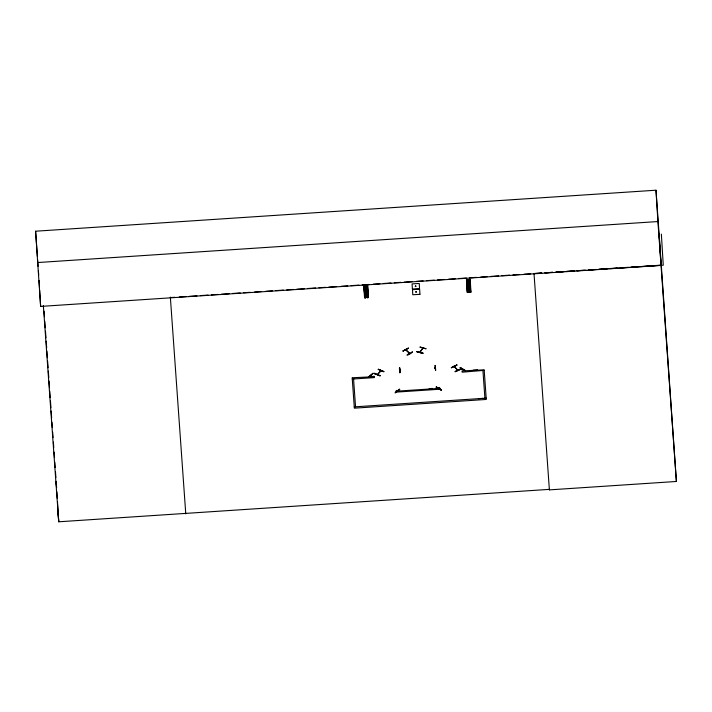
<?xml version="1.0" encoding="UTF-8"?>
<svg xmlns="http://www.w3.org/2000/svg" width="712" height="712" viewBox="0 0 712 712"><rect width="100%" height="100%" fill="white"/><g stroke="black" fill="none" stroke-linecap="round" stroke-linejoin="round"><path stroke-width="1.07" d="M371.353 375.527L370.961 375.215M397.243 391.164L396.682 390.505M397.314 390.488L397.314 390.959M422.857 353.481C411.527 349.601 417.739 352.654 422.99 353.036M416.921 351.63L422.981 353.259M377.227 374.574L380.911 370.605M381.125 370.712L377.565 374.628M380.057 375.847L374.565 373.177M436.18 387.203L441.066 390.212L441.298 389.758M441.28 389.98L436.394 386.972L441.307 390.016M396.78 390.915L397.163 390.683M405.689 349.859L409.498 353.481M406.276 350.108L405.876 349.761M409.774 353.392L409.186 353.205M419.938 352.315L423.079 347.767M422.545 348.061L422.777 347.67L422.839 348.577L422.875 347.59M422.777 348.115L423.079 347.652L419.973 352.271M438.788 388.467L439.135 388.111M439.375 387.755L438.957 388.565L438.797 387.898M454.683 366.894L454.416 366.128M422.519 348.043L422.839 348.533M373.222 373.302L368.754 376.684M399.984 372.403L399.628 372.688L399.69 367.757M399.939 372.625L399.37 368.006M399.85 370.258L400.527 370.382L399.859 370.418M400.527 370.418L400.562 369.884M434.614 368.14L435.263 368.077L434.498 367.641M420.044 347.127L426.132 348.791L420.08 347.038M457.976 370.311L454.105 366.288M438.832 388.423L439.429 387.844M378.259 369.439L383.964 371.637L378.268 369.172M380.092 375.856L374.378 373.649L380.075 375.589M462.693 369.421L462.222 369.386M400.509 370.4L400.002 370.462M373.026 373.186L368.798 376.942M399.806 389.437L395.08 392.89L399.539 389.055M460.21 367.757L465.337 370.56L460.228 367.499M436.18 387.212L436.412 386.758M462.115 369.572L462.569 369.208M363.779 285.183L364.304 285.156L364.989 297.776L364.535 297.812L363.779 285.183L367.606 284.978L368.264 297.607L367.588 284.987M364.428 285.147L364.945 285.12L365.603 297.75L365.131 297.75L364.446 285.156L365.14 297.758M368.309 297.58L367.793 297.607L367.089 285.005L367.873 297.616L367.196 297.661L366.44 285.04L367.374 284.898M466.413 279.683L470.24 279.478L470.926 292.089L467.117 292.285L466.493 279.691M466.636 279.576L467.579 279.62L468.265 292.232L467.579 279.62M468.229 292.249L467.401 292.178L466.663 279.487L467.348 279.54M470.294 292.116L469.778 292.142L469.324 279.344L470.249 292.142L470.668 291.902M470.89 292.098L470.436 292.116L469.715 279.505L470.24 279.478M408.261 348.141L402.885 351.052L408.421 348.097M408.43 348.284L403.054 350.998M412.328 351.764C411.002 354.798 400.892 357.442 412.373 352.013M378.303 369.35L383.812 371.771M456.926 364.945L451.417 367.703M456.775 364.98L451.257 367.757L456.926 365.131M454.372 366.582L457.745 370.409M460.842 369.172L455.128 371.735L460.842 369.181M455.11 371.477L460.646 368.763M460.246 367.686L465.132 370.685M364.651 285.04L365.603 297.75M368.015 297.5L367.339 284.809L366.698 284.925L367.365 297.545M466.885 279.683L467.615 292.276M467.108 279.665L467.811 292.267L467.054 279.647M469.938 279.398L470.703 292M467.98 292.142L467.303 279.451M396.851 390.71L397.349 391.013M541.672 273.043L534.009 273.55L549.388 489.874L676.4 481.472L659.072 233.483L661.03 265.416L40.637 306.418L35.6 231.213L655.992 190.211L659.107 234.07M37.514 262.559L657.906 221.548L676.4 481.472M534.009 273.55L541.734 273.043M545.054 272.829L552.779 272.331M556.099 272.118L563.824 271.619M566.04 271.477L574.869 270.907M577.085 270.756L585.914 270.186M588.13 270.044L596.959 269.474M599.175 269.332L608.012 268.762M610.22 268.62L663.264 265.184L661.359 234.106M170.382 297.58L174.814 297.287M179.255 296.993L185.903 296.557M189.232 296.334L196.993 295.818M200.312 295.605L208.073 295.088M211.402 294.866L218.05 294.43M221.379 294.207L229.139 293.7M232.468 293.478L240.229 292.961M243.548 292.748L250.206 292.303M254.638 292.009L261.286 291.573M265.727 291.279L272.376 290.834M275.704 290.621L283.465 290.104M286.785 289.882L293.442 289.446M296.762 289.223L304.522 288.716M307.851 288.493L315.612 287.977M318.94 287.764L325.589 287.319M328.917 287.105L336.678 286.589M341.11 286.295L347.759 285.859M351.087 285.637L358.848 285.12M362.168 284.907L368.825 284.462M373.257 284.168L379.905 283.732M383.234 283.51L390.995 283.002M394.323 282.78L400.972 282.335M404.3 282.121L412.061 281.605M416.493 281.311L423.142 280.875M426.47 280.653L434.231 280.145M437.56 279.923L444.208 279.478M448.64 279.184L455.297 278.748M458.617 278.526L466.378 278.018M469.706 277.796L476.355 277.36M480.796 277.066L487.444 276.621M490.773 276.407L498.534 275.891M501.853 275.669L509.614 275.161M512.943 274.939L519.591 274.503M524.032 274.209L530.68 273.764M544.956 272.821L552.619 272.313M555.903 272.1L563.566 271.592M566.85 271.379L573.418 270.943M576.702 270.72L584.374 270.222M588.753 269.928L595.321 269.492M598.605 269.278L606.268 268.771M609.552 268.558L617.215 268.05M620.499 267.828L628.162 267.32M631.446 267.107L638.023 266.671M642.402 266.386L648.97 265.95M652.254 265.727L661.012 265.149M368.718 376.675L374.227 376.31L374.316 377.609L352.28 379.06L354.46 378.526M352.191 377.769L374.254 376.701M473.124 370.178L477.538 369.884M462.106 370.908L484.169 369.84L486.278 399.45L354.345 408.172L352.209 378.161M462.132 371.299L462.195 372.198L484.213 370.356M429.211 388.636L432.513 388.414M396.175 391.208L440.256 388.298L440.319 389.197L396.237 392.116L396.148 390.817M478.428 398.667L482.861 398.382M435.477 365.639L435.094 365.416L435.753 370.276M434.587 367.962L435.174 367.882M364.099 286.277L367.41 286.082M466.734 280.777L470.036 280.581M364.152 287.132L367.454 286.936M466.778 281.632L470.089 281.436M364.224 288.413L367.526 288.218M466.849 282.904L470.16 282.717M364.286 289.544L367.597 289.357M466.921 284.043L470.223 283.848M364.357 290.825L367.668 290.63M466.992 285.325L470.294 285.129M412.373 289.001L419.537 288.582L419.252 283.474L412.088 283.892L412.364 288.938M364.66 296.317L367.971 296.121M467.294 290.808L470.596 290.621M364.731 297.589L368.042 297.402M419.947 294.332L412.782 294.75L412.497 289.642L419.662 289.286L419.938 294.261M405.965 349.77L409.72 353.357M454.452 367.009L454.318 366.119M469.733 279.513L470.418 292.107M466.672 279.567L467.775 292.258M364.072 285.076L364.775 297.678L364.01 285.085M366.965 285.014L367.65 297.634L367.196 297.661M469.074 279.54L470.062 292.036L469.324 279.344M435.148 365.603L435.433 370.089M549.388 489.874L549.352 489.367L58.731 521.789L57.966 512.391M56.07 481.303L56.577 487.578L56.221 482.033M170.346 297.073L185.77 513.904M44.064 311.188L44.464 316.733M44.776 321.174L45.248 327.832M45.488 331.16L45.96 337.817M46.2 341.146L46.672 347.794M46.903 351.123L47.384 357.78M47.615 361.109L48.087 367.766M48.327 371.094L48.799 377.752M49.039 381.08L49.511 387.737M49.751 391.066L50.223 397.723M50.454 401.043L50.935 407.7M51.166 411.029L51.638 417.686M51.958 422.127L52.35 427.672M52.67 432.113L53.062 437.658M53.373 442.09L53.774 447.643M54.085 452.075L54.486 457.62M54.797 462.061L55.189 467.606M55.509 472.047L55.901 477.592M43.343 305.466L58.731 521.789L57.503 501.809M35.6 231.213L37.398 256.436M37.629 259.729L38.092 266.306M38.404 270.693L38.724 275.072M655.992 190.211L657.906 221.548M486.189 398.159L354.256 406.881M484.908 398.239L482.923 370.436M454.087 366.182L454.131 366.742M439.046 388.049L439.001 388.53M396.833 390.381L396.753 390.933M355.546 406.792L353.535 378.588M56.898 491.823L57.298 498.48M39.053 280.483L39.516 288.048M39.649 290.202L40.637 306.418M366.698 284.845L367.437 297.536M364.678 284.951L365.416 297.643M399.663 367.953L399.904 372.643L399.663 367.953M415.63 285.948L415.194 286.295L415.666 286.589L416.111 286.242L415.63 285.948M416.039 291.697L415.603 292.045L416.075 292.338L416.52 291.991L416.039 291.697"/></g></svg>
